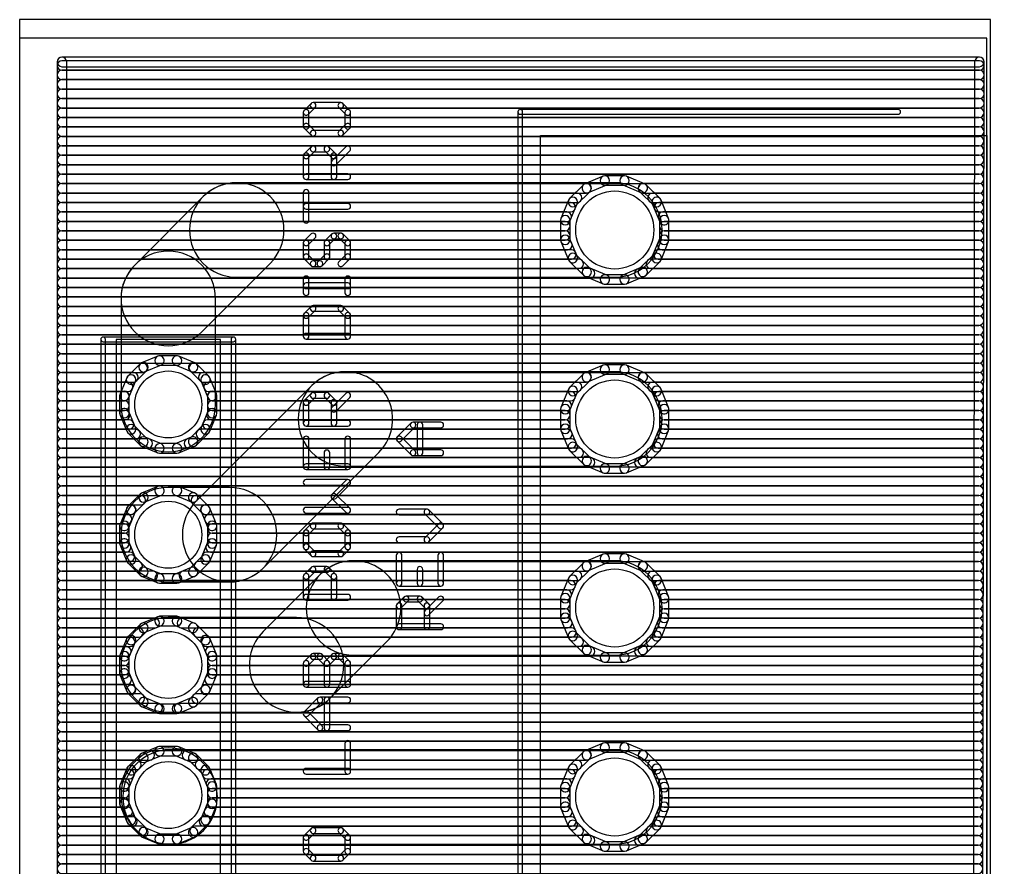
# Model space of a CAD drawing. Extents: x 0 to 26.1, y 0 to 65.5.
# Drawn here: x 0 to 26.1, y 42.7 to 65.5 of the extents above; entities that cross this region are included whole.
import ezdxf

# ---------------------------------------------------------------- set-up
doc = ezdxf.new("R2010")
doc.units = 0
for name, color, linetype in [('1-Top', 22, 'CONTINUOUS'), ('16-Bottom', 175, 'CONTINUOUS'), ('17-Pads', 82, 'CONTINUOUS'), ('20-Dimension', 7, 'CONTINUOUS'), ('21-tPlace', 253, 'CONTINUOUS'), ('46-Milling', 140, 'CONTINUOUS'), ('51-tDocu', 22, 'CONTINUOUS')]:
    doc.layers.add(name, color=color, linetype=linetype)

# ---------------------------------------------------------------- blocks, each defined once
blk = doc.blocks.new('ROUNDP')
blk.add_circle((0, 0), 0.5)

msp = doc.modelspace()

# ---------------------------------------------------------------- linework, layer by layer
at = {"layer": '1-Top'}
for points in [[(4.898, 57.102), (6.738, 58.942, 1), (4.942, 60.738), (3.102, 58.898, 1)], [(5.84, 58.57), (16, 58.57, 1), (16, 61.11), (5.84, 61.11, 1)], [(5.27, 55.15), (5.27, 58, 1), (2.73, 58), (2.73, 55.15, 1)], [(6.548, 50.752), (9.658, 53.862, 1), (7.862, 55.658), (4.752, 52.548, 1)], [(8.76, 53.49), (16, 53.49, 1), (16, 56.03), (8.76, 56.03, 1)], [(4, 50.38), (5.65, 50.38, 1), (5.65, 52.92), (4, 52.92, 1)], [(8.348, 47.252), (9.878, 48.782, 1), (8.082, 50.578), (6.552, 49.048, 1)], [(8.98, 48.41), (16, 48.41, 1), (16, 50.95), (8.98, 50.95, 1)], [(4, 46.88), (7.45, 46.88, 1), (7.45, 49.42), (4, 49.42, 1)], [(3.102, 43.752), (3.152, 43.702, 1), (4.948, 45.498), (4.898, 45.548, 1)], [(4.05, 43.33), (16, 43.33, 1), (16, 45.87), (4.05, 45.87, 1)]]:
    msp.add_lwpolyline(points, format="xyb", close=True, dxfattribs=at)
at = {"layer": '16-Bottom'}
for points in [[(1.2699, 1.1429), (1.2699, 64.357, 1), (1.0159, 64.357), (1.0159, 1.1429, 1)], [(1.1429, 64.23), (25.7993, 64.23, 1), (25.7993, 64.484), (1.1429, 64.484, 1)], [(25.6723, 64.3572), (25.5743, 1.1431, 1), (25.8283, 1.1427), (25.9263, 64.3568, 1)], [(1.1429, 64.135), (25.7992, 64.135, 1), (25.7992, 64.389), (1.1429, 64.389, 1)], [(1.1429, 63.881), (25.7988, 63.881, 1), (25.7988, 64.135), (1.1429, 64.135, 1)], [(1.1429, 63.627), (25.7984, 63.627, 1), (25.7984, 63.881), (1.1429, 63.881, 1)], [(1.1429, 63.373), (25.798, 63.373, 1), (25.798, 63.627), (1.1429, 63.627, 1)], [(1.1429, 63.119), (25.7976, 63.119, 1), (25.7976, 63.373), (1.1429, 63.373, 1)], [(1.1429, 62.865), (25.7972, 62.865, 1), (25.7972, 63.119), (1.1429, 63.119, 1)], [(1.1429, 62.611), (25.7968, 62.611, 1), (25.7968, 62.865), (1.1429, 62.865, 1)], [(1.1429, 62.357), (25.7964, 62.357, 1), (25.7964, 62.611), (1.1429, 62.611, 1)], [(1.1429, 62.103), (25.7961, 62.103, 1), (25.7961, 62.357), (1.1429, 62.357, 1)], [(1.1429, 61.849), (25.7957, 61.849, 1), (25.7957, 62.103), (1.1429, 62.103, 1)], [(1.1429, 61.595), (25.7953, 61.595, 1), (25.7953, 61.849), (1.1429, 61.849, 1)], [(1.1429, 61.341), (25.7949, 61.341, 1), (25.7949, 61.595), (1.1429, 61.595, 1)], [(1.1429, 61.087), (25.7945, 61.087, 1), (25.7945, 61.341), (1.1429, 61.341, 1)], [(1.1429, 60.833), (15.24, 60.833, 1), (15.24, 61.087), (1.1429, 61.087, 1)], [(15.1571, 61.0567), (14.7832, 60.6828, 1), (14.9628, 60.5032), (15.3367, 60.8771, 1)], [(15.6869, 61.2866), (15.1983, 61.0842, 1), (15.2955, 60.8496), (15.7841, 61.052, 1)], [(16.2644, 61.2963), (15.7355, 61.2963, 1), (15.7355, 61.0423), (16.2644, 61.0423, 1)], [(16.8016, 61.0842), (16.313, 61.2866, 1), (16.2158, 61.052), (16.7044, 60.8496, 1)], [(17.2167, 60.6828), (16.8428, 61.0567, 1), (16.6632, 60.8771), (17.0371, 60.5032, 1)], [(16.7599, 60.833), (25.7941, 60.833, 1), (25.7941, 61.087), (16.7599, 61.087, 1)], [(1.1429, 60.579), (14.986, 60.579, 1), (14.986, 60.833), (1.1429, 60.833, 1)], [(17.0139, 60.579), (25.7937, 60.579, 1), (25.7937, 60.833), (17.0139, 60.833, 1)], [(1.1429, 60.325), (14.8146, 60.325, 1), (14.8146, 60.579), (1.1429, 60.579, 1)], [(14.7557, 60.6416), (14.5533, 60.153, 1), (14.7879, 60.0558), (14.9903, 60.5444, 1)], [(17.4466, 60.153), (17.2442, 60.6416, 1), (17.0096, 60.5444), (17.212, 60.0558, 1)], [(17.1854, 60.325), (25.7933, 60.325, 1), (25.7933, 60.579), (17.1854, 60.579, 1)], [(1.1429, 60.071), (14.7094, 60.071, 1), (14.7094, 60.325), (1.1429, 60.325, 1)], [(17.2906, 60.071), (25.7929, 60.071, 1), (25.7929, 60.325), (17.2906, 60.325, 1)], [(1.1429, 59.817), (14.6706, 59.817, 1), (14.6706, 60.071), (1.1429, 60.071, 1)], [(14.5436, 60.1044), (14.5436, 59.5755, 1), (14.7976, 59.5755), (14.7976, 60.1044, 1)], [(17.4563, 59.5755), (17.4563, 60.1044, 1), (17.2023, 60.1044), (17.2023, 59.5755, 1)], [(17.3293, 59.817), (25.7925, 59.817, 1), (25.7925, 60.071), (17.3293, 60.071, 1)], [(1.1429, 59.563), (14.6706, 59.563, 1), (14.6706, 59.817), (1.1429, 59.817, 1)], [(17.3293, 59.563), (25.7921, 59.563, 1), (25.7921, 59.817), (17.3293, 59.817, 1)], [(1.1429, 59.309), (14.7283, 59.309, 1), (14.7283, 59.563), (1.1429, 59.563, 1)], [(14.5533, 59.5269), (14.7557, 59.0383, 1), (14.9903, 59.1355), (14.7879, 59.6241, 1)], [(17.2442, 59.0383), (17.4466, 59.5269, 1), (17.212, 59.6241), (17.0096, 59.1355, 1)], [(17.2715, 59.309), (25.7917, 59.309, 1), (25.7917, 59.563), (17.2715, 59.563, 1)], [(1.1429, 59.055), (14.8336, 59.055, 1), (14.8336, 59.309), (1.1429, 59.309, 1)], [(17.1662, 59.055), (25.7913, 59.055, 1), (25.7913, 59.309), (17.1662, 59.309, 1)], [(1.1429, 58.801), (15.0319, 58.801, 1), (15.0319, 59.055), (1.1429, 59.055, 1)], [(14.7832, 58.9971), (15.1571, 58.6232, 1), (15.3367, 58.8028), (14.9628, 59.1767, 1)], [(16.8428, 58.6232), (17.2167, 58.9971, 1), (17.0371, 59.1767), (16.6632, 58.8028, 1)], [(16.968, 58.801), (25.7909, 58.801, 1), (25.7909, 59.055), (16.968, 59.055, 1)], [(1.1429, 58.547), (15.341, 58.547, 1), (15.341, 58.801), (1.1429, 58.801, 1)], [(15.1983, 58.5957), (15.6869, 58.3933, 1), (15.7841, 58.6279), (15.2955, 58.8303, 1)], [(16.313, 58.3933), (16.8016, 58.5957, 1), (16.7044, 58.8303), (16.2158, 58.6279, 1)], [(16.6588, 58.547), (25.7905, 58.547, 1), (25.7905, 58.801), (16.6588, 58.801, 1)], [(1.1429, 58.293), (25.7901, 58.293, 1), (25.7901, 58.547), (1.1429, 58.547, 1)], [(15.7355, 58.3836), (16.2644, 58.3836, 1), (16.2644, 58.6376), (15.7355, 58.6376, 1)], [(1.1429, 58.039), (25.7898, 58.039, 1), (25.7898, 58.293), (1.1429, 58.293, 1)], [(1.1429, 57.785), (25.7894, 57.785, 1), (25.7894, 58.039), (1.1429, 58.039, 1)], [(1.1429, 57.531), (25.789, 57.531, 1), (25.789, 57.785), (1.1429, 57.785, 1)], [(1.1429, 57.277), (25.7886, 57.277, 1), (25.7886, 57.531), (1.1429, 57.531, 1)], [(1.1429, 57.023), (25.7882, 57.023, 1), (25.7882, 57.277), (1.1429, 57.277, 1)], [(1.1429, 56.769), (25.7878, 56.769, 1), (25.7878, 57.023), (1.1429, 57.023, 1)], [(1.1429, 56.515), (25.7874, 56.515, 1), (25.7874, 56.769), (1.1429, 56.769, 1)], [(1.1429, 56.261), (25.787, 56.261, 1), (25.787, 56.515), (1.1429, 56.515, 1)], [(3.7167, 56.4466), (3.2833, 56.2671, 1), (3.3805, 56.0325), (3.8139, 56.212, 1)], [(4.2346, 56.4563), (3.7653, 56.4563, 1), (3.7653, 56.2023), (4.2346, 56.2023, 1)], [(4.7166, 56.2671), (4.2832, 56.4466, 1), (4.186, 56.212), (4.6194, 56.0325, 1)], [(1.1429, 56.007), (3.3161, 56.007, 1), (3.3161, 56.261), (1.1429, 56.261, 1)], [(3.2421, 56.2396), (2.9103, 55.9078, 1), (3.0899, 55.7282), (3.4217, 56.06, 1)], [(5.0896, 55.9078), (4.7578, 56.2396, 1), (4.5782, 56.06), (4.91, 55.7282, 1)], [(4.6838, 56.007), (25.7866, 56.007, 1), (25.7866, 56.261), (4.6838, 56.261, 1)], [(15.6869, 56.2066), (15.1983, 56.0042, 1), (15.2955, 55.7696), (15.7841, 55.972, 1)], [(16.2644, 56.2163), (15.7355, 56.2163, 1), (15.7355, 55.9623), (16.2644, 55.9623, 1)], [(16.8016, 56.0042), (16.313, 56.2066, 1), (16.2158, 55.972), (16.7044, 55.7696, 1)], [(1.1429, 55.753), (3.0621, 55.753, 1), (3.0621, 56.007), (1.1429, 56.007, 1)], [(2.8828, 55.8666), (2.7033, 55.4332, 1), (2.9379, 55.336), (3.1174, 55.7694, 1)], [(4.9378, 55.753), (15.24, 55.753, 1), (15.24, 56.007), (4.9378, 56.007, 1)], [(5.2966, 55.4332), (5.1171, 55.8666, 1), (4.8825, 55.7694), (5.062, 55.336, 1)], [(15.1571, 55.9767), (14.7832, 55.6028, 1), (14.9628, 55.4232), (15.3367, 55.7971, 1)], [(17.2167, 55.6028), (16.8428, 55.9767, 1), (16.6632, 55.7971), (17.0371, 55.4232, 1)], [(16.7599, 55.753), (25.7862, 55.753, 1), (25.7862, 56.007), (16.7599, 56.007, 1)], [(1.1429, 55.499), (2.9206, 55.499, 1), (2.9206, 55.753), (1.1429, 55.753, 1)], [(5.0794, 55.499), (14.986, 55.499, 1), (14.986, 55.753), (5.0794, 55.753, 1)], [(14.7557, 55.5616), (14.5533, 55.073, 1), (14.7879, 54.9758), (14.9903, 55.4644, 1)], [(17.0139, 55.499), (25.7858, 55.499, 1), (25.7858, 55.753), (17.0139, 55.753, 1)], [(17.4466, 55.073), (17.2442, 55.5616, 1), (17.0096, 55.4644), (17.212, 54.9758, 1)], [(1.1429, 55.245), (2.8206, 55.245, 1), (2.8206, 55.499), (1.1429, 55.499, 1)], [(2.6936, 55.3846), (2.6936, 54.9153, 1), (2.9476, 54.9153), (2.9476, 55.3846, 1)], [(5.3063, 54.9153), (5.3063, 55.3846, 1), (5.0523, 55.3846), (5.0523, 54.9153, 1)], [(5.1793, 55.245), (14.8146, 55.245, 1), (14.8146, 55.499), (5.1793, 55.499, 1)], [(17.1854, 55.245), (25.7854, 55.245, 1), (25.7854, 55.499), (17.1854, 55.499, 1)], [(1.1429, 54.991), (2.8206, 54.991, 1), (2.8206, 55.245), (1.1429, 55.245, 1)], [(5.1793, 54.991), (14.7094, 54.991, 1), (14.7094, 55.245), (5.1793, 55.245, 1)], [(14.5436, 55.0244), (14.5436, 54.4955, 1), (14.7976, 54.4955), (14.7976, 55.0244, 1)], [(17.2906, 54.991), (25.785, 54.991, 1), (25.785, 55.245), (17.2906, 55.245, 1)], [(17.4563, 54.4955), (17.4563, 55.0244, 1), (17.2023, 55.0244), (17.2023, 54.4955, 1)], [(1.1429, 54.737), (2.8418, 54.737, 1), (2.8418, 54.991), (1.1429, 54.991, 1)], [(2.7033, 54.8667), (2.8828, 54.4333, 1), (3.1174, 54.5305), (2.9379, 54.9639, 1)], [(5.1171, 54.4333), (5.2966, 54.8667, 1), (5.062, 54.9639), (4.8825, 54.5305, 1)], [(5.158, 54.737), (14.6706, 54.737, 1), (14.6706, 54.991), (5.158, 54.991, 1)], [(17.3293, 54.737), (25.7846, 54.737, 1), (25.7846, 54.991), (17.3293, 54.991, 1)], [(1.1429, 54.483), (2.947, 54.483, 1), (2.947, 54.737), (1.1429, 54.737, 1)], [(2.9103, 54.3921), (3.2421, 54.0603, 1), (3.4217, 54.2399), (3.0899, 54.5717, 1)], [(4.7578, 54.0603), (5.0896, 54.3921, 1), (4.91, 54.5717), (4.5782, 54.2399, 1)], [(5.0528, 54.483), (14.6706, 54.483, 1), (14.6706, 54.737), (5.0528, 54.737, 1)], [(14.5533, 54.4469), (14.7557, 53.9583, 1), (14.9903, 54.0555), (14.7879, 54.5441, 1)], [(17.2442, 53.9583), (17.4466, 54.4469, 1), (17.212, 54.5441), (17.0096, 54.0555, 1)], [(17.3293, 54.483), (25.7842, 54.483, 1), (25.7842, 54.737), (17.3293, 54.737, 1)], [(1.1429, 54.229), (3.126, 54.229, 1), (3.126, 54.483), (1.1429, 54.483, 1)], [(4.8739, 54.229), (14.7283, 54.229, 1), (14.7283, 54.483), (4.8739, 54.483, 1)], [(17.2715, 54.229), (25.7838, 54.229, 1), (25.7838, 54.483), (17.2715, 54.483, 1)], [(1.1429, 53.975), (3.448, 53.975, 1), (3.448, 54.229), (1.1429, 54.229, 1)], [(3.2833, 54.0328), (3.7167, 53.8533, 1), (3.8139, 54.0879), (3.3805, 54.2674, 1)], [(3.7653, 53.8436), (4.2346, 53.8436, 1), (4.2346, 54.0976), (3.7653, 54.0976, 1)], [(4.2832, 53.8533), (4.7166, 54.0328, 1), (4.6194, 54.2674), (4.186, 54.0879, 1)], [(4.5518, 53.975), (14.8336, 53.975, 1), (14.8336, 54.229), (4.5518, 54.229, 1)], [(14.7832, 53.9171), (15.1571, 53.5432, 1), (15.3367, 53.7228), (14.9628, 54.0967, 1)], [(16.8428, 53.5432), (17.2167, 53.9171, 1), (17.0371, 54.0967), (16.6632, 53.7228, 1)], [(17.1662, 53.975), (25.7835, 53.975, 1), (25.7835, 54.229), (17.1662, 54.229, 1)], [(1.1429, 53.721), (15.0319, 53.721, 1), (15.0319, 53.975), (1.1429, 53.975, 1)], [(16.968, 53.721), (25.7831, 53.721, 1), (25.7831, 53.975), (16.968, 53.975, 1)], [(1.1429, 53.467), (15.341, 53.467, 1), (15.341, 53.721), (1.1429, 53.721, 1)], [(15.1983, 53.5157), (15.6869, 53.3133, 1), (15.7841, 53.5479), (15.2955, 53.7503, 1)], [(15.7355, 53.3036), (16.2644, 53.3036, 1), (16.2644, 53.5576), (15.7355, 53.5576, 1)], [(16.313, 53.3133), (16.8016, 53.5157, 1), (16.7044, 53.7503), (16.2158, 53.5479, 1)], [(16.6588, 53.467), (25.7827, 53.467, 1), (25.7827, 53.721), (16.6588, 53.721, 1)], [(1.1429, 53.213), (25.7823, 53.213, 1), (25.7823, 53.467), (1.1429, 53.467, 1)], [(1.1429, 52.959), (25.7819, 52.959, 1), (25.7819, 53.213), (1.1429, 53.213, 1)], [(1.1429, 52.705), (25.7815, 52.705, 1), (25.7815, 52.959), (1.1429, 52.959, 1)], [(3.2421, 52.7396), (2.9103, 52.4078, 1), (3.0899, 52.2282), (3.4217, 52.56, 1)], [(3.7167, 52.9466), (3.2833, 52.7671, 1), (3.3805, 52.5325), (3.8139, 52.712, 1)], [(4.2346, 52.9563), (3.7653, 52.9563, 1), (3.7653, 52.7023), (4.2346, 52.7023, 1)], [(4.7166, 52.7671), (4.2832, 52.9466, 1), (4.186, 52.712), (4.6194, 52.5325, 1)], [(5.0896, 52.4078), (4.7578, 52.7396, 1), (4.5782, 52.56), (4.91, 52.2282, 1)], [(1.1429, 52.451), (3.2601, 52.451, 1), (3.2601, 52.705), (1.1429, 52.705, 1)], [(4.7398, 52.451), (25.7811, 52.451, 1), (25.7811, 52.705), (4.7398, 52.705, 1)], [(1.1429, 52.197), (3.0061, 52.197, 1), (3.0061, 52.451), (1.1429, 52.451, 1)], [(2.8828, 52.3666), (2.7033, 51.9332, 1), (2.9379, 51.836), (3.1174, 52.2694, 1)], [(4.9938, 52.197), (25.7807, 52.197, 1), (25.7807, 52.451), (4.9938, 52.451, 1)], [(5.2966, 51.9332), (5.1171, 52.3666, 1), (4.8825, 52.2694), (5.062, 51.836, 1)], [(1.1429, 51.943), (2.8974, 51.943, 1), (2.8974, 52.197), (1.1429, 52.197, 1)], [(1.1429, 51.689), (2.8206, 51.689, 1), (2.8206, 51.943), (1.1429, 51.943, 1)], [(2.6936, 51.8846), (2.6936, 51.4153, 1), (2.9476, 51.4153), (2.9476, 51.8846, 1)], [(5.1026, 51.943), (25.7803, 51.943, 1), (25.7803, 52.197), (5.1026, 52.197, 1)], [(5.3063, 51.4153), (5.3063, 51.8846, 1), (5.0523, 51.8846), (5.0523, 51.4153, 1)], [(5.1793, 51.689), (25.7799, 51.689, 1), (25.7799, 51.943), (5.1793, 51.943, 1)], [(1.1429, 51.435), (2.8206, 51.435, 1), (2.8206, 51.689), (1.1429, 51.689, 1)], [(5.1793, 51.435), (25.7795, 51.435, 1), (25.7795, 51.689), (5.1793, 51.689, 1)], [(1.1429, 51.181), (2.865, 51.181, 1), (2.865, 51.435), (1.1429, 51.435, 1)], [(2.7033, 51.3667), (2.8828, 50.9333, 1), (3.1174, 51.0305), (2.9379, 51.4639, 1)], [(5.1171, 50.9333), (5.2966, 51.3667, 1), (5.062, 51.4639), (4.8825, 51.0305, 1)], [(5.1348, 51.181), (25.7791, 51.181, 1), (25.7791, 51.435), (5.1348, 51.435, 1)], [(1.1429, 50.927), (2.9702, 50.927, 1), (2.9702, 51.181), (1.1429, 51.181, 1)], [(5.0296, 50.927), (25.7787, 50.927, 1), (25.7787, 51.181), (5.0296, 51.181, 1)], [(1.1429, 50.673), (3.182, 50.673, 1), (3.182, 50.927), (1.1429, 50.927, 1)], [(2.9103, 50.8921), (3.2421, 50.5603, 1), (3.4217, 50.7399), (3.0899, 51.0717, 1)], [(4.7578, 50.5603), (5.0896, 50.8921, 1), (4.91, 51.0717), (4.5782, 50.7399, 1)], [(4.8179, 50.673), (15.24, 50.673, 1), (15.24, 50.927), (4.8179, 50.927, 1)], [(15.1571, 50.8967), (14.7832, 50.5228, 1), (14.9628, 50.3432), (15.3367, 50.7171, 1)], [(15.6869, 51.1266), (15.1983, 50.9242, 1), (15.2955, 50.6896), (15.7841, 50.892, 1)], [(16.2644, 51.1363), (15.7355, 51.1363, 1), (15.7355, 50.8823), (16.2644, 50.8823, 1)], [(16.8016, 50.9242), (16.313, 51.1266, 1), (16.2158, 50.892), (16.7044, 50.6896, 1)], [(17.2167, 50.5228), (16.8428, 50.8967, 1), (16.6632, 50.7171), (17.0371, 50.3432, 1)], [(16.7599, 50.673), (25.7783, 50.673, 1), (25.7783, 50.927), (16.7599, 50.927, 1)], [(1.1429, 50.419), (3.5832, 50.419, 1), (3.5832, 50.673), (1.1429, 50.673, 1)], [(3.2833, 50.5328), (3.7167, 50.3533, 1), (3.8139, 50.5879), (3.3805, 50.7674, 1)], [(4.2832, 50.3533), (4.7166, 50.5328, 1), (4.6194, 50.7674), (4.186, 50.5879, 1)], [(4.4166, 50.419), (14.986, 50.419, 1), (14.986, 50.673), (4.4166, 50.673, 1)], [(17.0139, 50.419), (25.7779, 50.419, 1), (25.7779, 50.673), (17.0139, 50.673, 1)], [(1.1429, 50.165), (14.8146, 50.165, 1), (14.8146, 50.419), (1.1429, 50.419, 1)], [(3.7653, 50.3436), (4.2346, 50.3436, 1), (4.2346, 50.5976), (3.7653, 50.5976, 1)], [(14.7557, 50.4816), (14.5533, 49.993, 1), (14.7879, 49.8958), (14.9903, 50.3844, 1)], [(17.4466, 49.993), (17.2442, 50.4816, 1), (17.0096, 50.3844), (17.212, 49.8958, 1)], [(17.1854, 50.165), (25.7775, 50.165, 1), (25.7775, 50.419), (17.1854, 50.419, 1)], [(1.1429, 49.911), (14.7094, 49.911, 1), (14.7094, 50.165), (1.1429, 50.165, 1)], [(17.2906, 49.911), (25.7772, 49.911, 1), (25.7772, 50.165), (17.2906, 50.165, 1)], [(1.1429, 49.657), (14.6706, 49.657, 1), (14.6706, 49.911), (1.1429, 49.911, 1)], [(14.5436, 49.9444), (14.5436, 49.4155, 1), (14.7976, 49.4155), (14.7976, 49.9444, 1)], [(17.4563, 49.4155), (17.4563, 49.9444, 1), (17.2023, 49.9444), (17.2023, 49.4155, 1)], [(17.3293, 49.657), (25.7768, 49.657, 1), (25.7768, 49.911), (17.3293, 49.911, 1)], [(1.1429, 49.403), (14.6706, 49.403, 1), (14.6706, 49.657), (1.1429, 49.657, 1)], [(17.3293, 49.403), (25.7764, 49.403, 1), (25.7764, 49.657), (17.3293, 49.657, 1)], [(1.1429, 49.149), (3.6367, 49.149, 1), (3.6367, 49.403), (1.1429, 49.403, 1)], [(3.7167, 49.4466), (3.2833, 49.2671, 1), (3.3805, 49.0325), (3.8139, 49.212, 1)], [(4.2346, 49.4563), (3.7653, 49.4563, 1), (3.7653, 49.2023), (4.2346, 49.2023, 1)], [(4.7166, 49.2671), (4.2832, 49.4466, 1), (4.186, 49.212), (4.6194, 49.0325, 1)], [(4.3633, 49.149), (14.7283, 49.149, 1), (14.7283, 49.403), (4.3633, 49.403, 1)], [(14.5533, 49.3669), (14.7557, 48.8783, 1), (14.9903, 48.9755), (14.7879, 49.4641, 1)], [(17.2442, 48.8783), (17.4466, 49.3669, 1), (17.212, 49.4641), (17.0096, 48.9755, 1)], [(17.2715, 49.149), (25.776, 49.149, 1), (25.776, 49.403), (17.2715, 49.403, 1)], [(1.1429, 48.895), (3.2041, 48.895, 1), (3.2041, 49.149), (1.1429, 49.149, 1)], [(3.2421, 49.2396), (2.9103, 48.9078, 1), (3.0899, 48.7282), (3.4217, 49.06, 1)], [(5.0896, 48.9078), (4.7578, 49.2396, 1), (4.5782, 49.06), (4.91, 48.7282, 1)], [(4.7958, 48.895), (14.8336, 48.895, 1), (14.8336, 49.149), (4.7958, 49.149, 1)], [(17.1662, 48.895), (25.7756, 48.895, 1), (25.7756, 49.149), (17.1662, 49.149, 1)], [(1.1429, 48.641), (2.9794, 48.641, 1), (2.9794, 48.895), (1.1429, 48.895, 1)], [(2.8828, 48.8666), (2.7033, 48.4332, 1), (2.9379, 48.336), (3.1174, 48.7694, 1)], [(5.2966, 48.4332), (5.1171, 48.8666, 1), (4.8825, 48.7694), (5.062, 48.336, 1)], [(5.0206, 48.641), (15.0319, 48.641, 1), (15.0319, 48.895), (5.0206, 48.895, 1)], [(14.7832, 48.8371), (15.1571, 48.4632, 1), (15.3367, 48.6428), (14.9628, 49.0167, 1)], [(16.8428, 48.4632), (17.2167, 48.8371, 1), (17.0371, 49.0167), (16.6632, 48.6428, 1)], [(16.968, 48.641), (25.7752, 48.641, 1), (25.7752, 48.895), (16.968, 48.895, 1)], [(1.1429, 48.387), (2.8742, 48.387, 1), (2.8742, 48.641), (1.1429, 48.641, 1)], [(5.1258, 48.387), (15.341, 48.387, 1), (15.341, 48.641), (5.1258, 48.641, 1)], [(15.1983, 48.4357), (15.6869, 48.2333, 1), (15.7841, 48.4679), (15.2955, 48.6703, 1)], [(16.313, 48.2333), (16.8016, 48.4357, 1), (16.7044, 48.6703), (16.2158, 48.4679, 1)], [(16.6588, 48.387), (25.7748, 48.387, 1), (25.7748, 48.641), (16.6588, 48.641, 1)], [(1.1429, 48.133), (2.8206, 48.133, 1), (2.8206, 48.387), (1.1429, 48.387, 1)], [(2.6936, 48.3846), (2.6936, 47.9153, 1), (2.9476, 47.9153), (2.9476, 48.3846, 1)], [(5.3063, 47.9153), (5.3063, 48.3846, 1), (5.0523, 48.3846), (5.0523, 47.9153, 1)], [(5.1793, 48.133), (25.7744, 48.133, 1), (25.7744, 48.387), (5.1793, 48.387, 1)], [(15.7355, 48.2236), (16.2644, 48.2236, 1), (16.2644, 48.4776), (15.7355, 48.4776, 1)], [(1.1429, 47.879), (2.8206, 47.879, 1), (2.8206, 48.133), (1.1429, 48.133, 1)], [(2.7033, 47.8667), (2.8828, 47.4333, 1), (3.1174, 47.5305), (2.9379, 47.9639, 1)], [(5.1171, 47.4333), (5.2966, 47.8667, 1), (5.062, 47.9639), (4.8825, 47.5305, 1)], [(5.1793, 47.879), (25.774, 47.879, 1), (25.774, 48.133), (5.1793, 48.133, 1)], [(1.1429, 47.625), (2.8882, 47.625, 1), (2.8882, 47.879), (1.1429, 47.879, 1)], [(5.1116, 47.625), (25.7736, 47.625, 1), (25.7736, 47.879), (5.1116, 47.879, 1)], [(1.1429, 47.371), (2.9934, 47.371, 1), (2.9934, 47.625), (1.1429, 47.625, 1)], [(2.9103, 47.3921), (3.2421, 47.0603, 1), (3.4217, 47.2399), (3.0899, 47.5717, 1)], [(4.7578, 47.0603), (5.0896, 47.3921, 1), (4.91, 47.5717), (4.5782, 47.2399, 1)], [(5.0064, 47.371), (25.7732, 47.371, 1), (25.7732, 47.625), (5.0064, 47.625, 1)], [(1.1429, 47.117), (3.238, 47.117, 1), (3.238, 47.371), (1.1429, 47.371, 1)], [(3.2833, 47.0328), (3.7167, 46.8533, 1), (3.8139, 47.0879), (3.3805, 47.2674, 1)], [(4.2832, 46.8533), (4.7166, 47.0328, 1), (4.6194, 47.2674), (4.186, 47.0879, 1)], [(4.7619, 47.117), (25.7728, 47.117, 1), (25.7728, 47.371), (4.7619, 47.371, 1)], [(1.1429, 46.863), (3.7184, 46.863, 1), (3.7184, 47.117), (1.1429, 47.117, 1)], [(3.7653, 46.8436), (4.2346, 46.8436, 1), (4.2346, 47.0976), (3.7653, 47.0976, 1)], [(4.2814, 46.863), (25.7724, 46.863, 1), (25.7724, 47.117), (4.2814, 47.117, 1)], [(1.1429, 46.609), (25.772, 46.609, 1), (25.772, 46.863), (1.1429, 46.863, 1)], [(1.1429, 46.355), (25.7716, 46.355, 1), (25.7716, 46.609), (1.1429, 46.609, 1)], [(1.1429, 46.101), (25.7712, 46.101, 1), (25.7712, 46.355), (1.1429, 46.355, 1)], [(1.1429, 45.847), (25.7709, 45.847, 1), (25.7709, 46.101), (1.1429, 46.101, 1)], [(3.7167, 45.9466), (3.2833, 45.7671, 1), (3.3805, 45.5325), (3.8139, 45.712, 1)], [(4.2346, 45.9563), (3.7653, 45.9563, 1), (3.7653, 45.7023), (4.2346, 45.7023, 1)], [(4.7166, 45.7671), (4.2832, 45.9466, 1), (4.186, 45.712), (4.6194, 45.5325, 1)], [(15.6869, 46.0466), (15.1983, 45.8442, 1), (15.2955, 45.6096), (15.7841, 45.812, 1)], [(16.2644, 46.0563), (15.7355, 46.0563, 1), (15.7355, 45.8023), (16.2644, 45.8023, 1)], [(16.8016, 45.8442), (16.313, 46.0466, 1), (16.2158, 45.812), (16.7044, 45.6096, 1)], [(1.1429, 45.593), (3.5014, 45.593, 1), (3.5014, 45.847), (1.1429, 45.847, 1)], [(3.2421, 45.7396), (2.9103, 45.4078, 1), (3.0899, 45.2282), (3.4217, 45.56, 1)], [(4.4986, 45.593), (15.24, 45.593, 1), (15.24, 45.847), (4.4986, 45.847, 1)], [(5.0896, 45.4078), (4.7578, 45.7396, 1), (4.5782, 45.56), (4.91, 45.2282, 1)], [(15.1571, 45.8167), (14.7832, 45.4428, 1), (14.9628, 45.2632), (15.3367, 45.6371, 1)], [(17.2167, 45.4428), (16.8428, 45.8167, 1), (16.6632, 45.6371), (17.0371, 45.2632, 1)], [(16.7599, 45.593), (25.7705, 45.593, 1), (25.7705, 45.847), (16.7599, 45.847, 1)], [(1.1429, 45.339), (3.1481, 45.339, 1), (3.1481, 45.593), (1.1429, 45.593, 1)], [(2.8828, 45.3666), (2.7033, 44.9332, 1), (2.9379, 44.836), (3.1174, 45.2694, 1)], [(4.8518, 45.339), (14.986, 45.339, 1), (14.986, 45.593), (4.8518, 45.593, 1)], [(5.2966, 44.9332), (5.1171, 45.3666, 1), (4.8825, 45.2694), (5.062, 44.836, 1)], [(14.7557, 45.4016), (14.5533, 44.913, 1), (14.7879, 44.8158), (14.9903, 45.3044, 1)], [(17.0139, 45.339), (25.7701, 45.339, 1), (25.7701, 45.593), (17.0139, 45.593, 1)], [(17.4466, 44.913), (17.2442, 45.4016, 1), (17.0096, 45.3044), (17.212, 44.8158, 1)], [(1.1429, 45.085), (2.9562, 45.085, 1), (2.9562, 45.339), (1.1429, 45.339, 1)], [(5.0438, 45.085), (14.8146, 45.085, 1), (14.8146, 45.339), (5.0438, 45.339, 1)], [(17.1854, 45.085), (25.7697, 45.085, 1), (25.7697, 45.339), (17.1854, 45.339, 1)], [(1.1429, 44.831), (2.851, 44.831, 1), (2.851, 45.085), (1.1429, 45.085, 1)], [(2.6936, 44.8846), (2.6936, 44.4153, 1), (2.9476, 44.4153), (2.9476, 44.8846, 1)], [(5.149, 44.831), (14.7094, 44.831, 1), (14.7094, 45.085), (5.149, 45.085, 1)], [(5.3063, 44.4153), (5.3063, 44.8846, 1), (5.0523, 44.8846), (5.0523, 44.4153, 1)], [(14.5436, 44.8644), (14.5436, 44.3355, 1), (14.7976, 44.3355), (14.7976, 44.8644, 1)], [(17.2906, 44.831), (25.7693, 44.831, 1), (25.7693, 45.085), (17.2906, 45.085, 1)], [(17.4563, 44.3355), (17.4563, 44.8644, 1), (17.2023, 44.8644), (17.2023, 44.3355, 1)], [(1.1429, 44.577), (2.8206, 44.577, 1), (2.8206, 44.831), (1.1429, 44.831, 1)], [(5.1793, 44.577), (14.6706, 44.577, 1), (14.6706, 44.831), (5.1793, 44.831, 1)], [(17.3293, 44.577), (25.7689, 44.577, 1), (25.7689, 44.831), (17.3293, 44.831, 1)], [(1.1429, 44.323), (2.8206, 44.323, 1), (2.8206, 44.577), (1.1429, 44.577, 1)], [(2.7033, 44.3667), (2.8828, 43.9333, 1), (3.1174, 44.0305), (2.9379, 44.4639, 1)], [(5.1171, 43.9333), (5.2966, 44.3667, 1), (5.062, 44.4639), (4.8825, 44.0305, 1)], [(5.1793, 44.323), (14.6706, 44.323, 1), (14.6706, 44.577), (5.1793, 44.577, 1)], [(14.5533, 44.2869), (14.7557, 43.7983, 1), (14.9903, 43.8955), (14.7879, 44.3841, 1)], [(17.2442, 43.7983), (17.4466, 44.2869, 1), (17.212, 44.3841), (17.0096, 43.8955, 1)], [(17.3293, 44.323), (25.7685, 44.323, 1), (25.7685, 44.577), (17.3293, 44.577, 1)], [(1.1429, 44.069), (2.9114, 44.069, 1), (2.9114, 44.323), (1.1429, 44.323, 1)], [(5.0884, 44.069), (14.7283, 44.069, 1), (14.7283, 44.323), (5.0884, 44.323, 1)], [(17.2715, 44.069), (25.7681, 44.069, 1), (25.7681, 44.323), (17.2715, 44.323, 1)], [(1.1429, 43.815), (3.04, 43.815, 1), (3.04, 44.069), (1.1429, 44.069, 1)], [(2.9103, 43.8921), (3.2421, 43.5603, 1), (3.4217, 43.7399), (3.0899, 44.0717, 1)], [(4.7578, 43.5603), (5.0896, 43.8921, 1), (4.91, 44.0717), (4.5782, 43.7399, 1)], [(4.9599, 43.815), (14.8336, 43.815, 1), (14.8336, 44.069), (4.9599, 44.069, 1)], [(14.7832, 43.7571), (15.1571, 43.3832, 1), (15.3367, 43.5628), (14.9628, 43.9367, 1)], [(16.8428, 43.3832), (17.2167, 43.7571, 1), (17.0371, 43.9367), (16.6632, 43.5628, 1)], [(17.1662, 43.815), (25.7677, 43.815, 1), (25.7677, 44.069), (17.1662, 44.069, 1)], [(1.1429, 43.561), (3.294, 43.561, 1), (3.294, 43.815), (1.1429, 43.815, 1)], [(3.2833, 43.5328), (3.7167, 43.3533, 1), (3.8139, 43.5879), (3.3805, 43.7674, 1)], [(3.7653, 43.3436), (4.2346, 43.3436, 1), (4.2346, 43.5976), (3.7653, 43.5976, 1)], [(4.2832, 43.3533), (4.7166, 43.5328, 1), (4.6194, 43.7674), (4.186, 43.5879, 1)], [(4.7059, 43.561), (15.0319, 43.561, 1), (15.0319, 43.815), (4.7059, 43.815, 1)], [(15.1983, 43.3557), (15.6869, 43.1533, 1), (15.7841, 43.3879), (15.2955, 43.5903, 1)], [(16.313, 43.1533), (16.8016, 43.3557, 1), (16.7044, 43.5903), (16.2158, 43.3879, 1)], [(16.968, 43.561), (25.7673, 43.561, 1), (25.7673, 43.815), (16.968, 43.815, 1)], [(1.1429, 43.307), (15.341, 43.307, 1), (15.341, 43.561), (1.1429, 43.561, 1)], [(15.7355, 43.1436), (16.2644, 43.1436, 1), (16.2644, 43.3976), (15.7355, 43.3976, 1)], [(16.6588, 43.307), (25.7669, 43.307, 1), (25.7669, 43.561), (16.6588, 43.561, 1)], [(1.1429, 43.053), (25.7665, 43.053, 1), (25.7665, 43.307), (1.1429, 43.307, 1)], [(1.1429, 42.799), (25.7661, 42.799, 1), (25.7661, 43.053), (1.1429, 43.053, 1)], [(1.1429, 42.545), (25.7657, 42.545, 1), (25.7657, 42.799), (1.1429, 42.799, 1)]]:
    msp.add_lwpolyline(points, format="xyb", close=True, dxfattribs=at)
at = {"layer": '20-Dimension'}
for p, q in [((26.1, 65.5), (0, 65.5)), ((0, 65.5), (0, 0)), ((26.1, 0), (26.1, 65.5))]:
    msp.add_line(p, q, dxfattribs=at)
at = {"layer": '21-tPlace'}
for points in [[(7.8378, 63.2413), (7.6514, 63.0548, 1), (7.7592, 62.947), (7.9456, 63.1335, 1)], [(8.6374, 63.2636), (7.8917, 63.2636, 1), (7.8917, 63.1112), (8.6374, 63.1112, 1)], [(8.8777, 63.0548), (8.6913, 63.2413, 1), (8.5835, 63.1335), (8.7699, 62.947, 1)], [(7.6291, 63.0009), (7.6291, 62.6281, 1), (7.7815, 62.6281), (7.7815, 63.0009, 1)], [(8.9, 62.6281), (8.9, 63.0009, 1), (8.7476, 63.0009), (8.7476, 62.6281, 1)], [(13.5235, 0.785), (13.5235, 63.015, 1), (13.3965, 63.015), (13.3965, 0.785, 1)], [(13.46, 62.9515), (23.62, 62.9515, 1), (23.62, 63.0785), (13.46, 63.0785, 1)], [(7.6514, 62.5742), (7.8378, 62.3878, 1), (7.9456, 62.4956), (7.7592, 62.682, 1)], [(8.6913, 62.3878), (8.8777, 62.5742, 1), (8.7699, 62.682), (8.5835, 62.4956, 1)], [(7.8917, 62.3655), (8.6374, 62.3655, 1), (8.6374, 62.5179), (7.8917, 62.5179, 1)], [(7.7592, 61.7777), (7.9456, 61.9642, 1), (7.8378, 62.072), (7.6514, 61.8855, 1)], [(7.7815, 61.2724), (7.7815, 61.8316, 1), (7.6291, 61.8316), (7.6291, 61.2724, 1)], [(7.8917, 61.9419), (8.2646, 61.9419, 1), (8.2646, 62.0943), (7.8917, 62.0943, 1)], [(8.2107, 61.9642), (8.3971, 61.7777, 1), (8.5049, 61.8855), (8.3185, 62.072, 1)], [(8.5049, 61.5913), (8.8777, 61.9642, 1), (8.7699, 62.072), (8.3971, 61.6991, 1)], [(8.3748, 61.8316), (8.3748, 61.2724, 1), (8.5272, 61.2724), (8.5272, 61.8316, 1)], [(8.8238, 61.3486), (7.7053, 61.3486, 1), (7.7053, 61.1962), (8.8238, 61.1962, 1)], [(7.7815, 60.1031), (7.7815, 60.8488, 1), (7.6291, 60.8488), (7.6291, 60.1031, 1)], [(8.8238, 60.5521), (7.7053, 60.5521, 1), (7.7053, 60.3997), (8.8238, 60.3997, 1)], [(7.8378, 59.7334), (7.6514, 59.5469, 1), (7.7592, 59.4391), (7.9456, 59.6256, 1)], [(7.6291, 59.493), (7.6291, 59.1202, 1), (7.7815, 59.1202), (7.7815, 59.493, 1)], [(8.3185, 59.4391), (8.5049, 59.6256, 1), (8.3971, 59.7334), (8.2107, 59.5469, 1)], [(8.3408, 59.1202), (8.3408, 59.493, 1), (8.1884, 59.493), (8.1884, 59.1202, 1)], [(8.451, 59.6033), (8.6374, 59.6033, 1), (8.6374, 59.7557), (8.451, 59.7557, 1)], [(8.5835, 59.6256), (8.7699, 59.4391, 1), (8.8777, 59.5469), (8.6913, 59.7334, 1)], [(8.7476, 59.493), (8.7476, 59.1202, 1), (8.9, 59.1202), (8.9, 59.493, 1)], [(7.6514, 59.0663), (7.8378, 58.8799, 1), (7.9456, 58.9877), (7.7592, 59.1741, 1)], [(7.8917, 58.8576), (8.0781, 58.8576, 1), (8.0781, 59.01), (7.8917, 59.01, 1)], [(8.132, 58.8799), (8.3185, 59.0663, 1), (8.2107, 59.1741), (8.0242, 58.9877, 1)], [(8.7699, 59.1741), (8.5835, 58.9877, 1), (8.6913, 58.8799), (8.8777, 59.0663, 1)], [(7.7815, 58.1543), (7.7815, 58.5271, 1), (7.6291, 58.5271), (7.6291, 58.1543, 1)], [(8.9, 58.1543), (8.9, 58.5271, 1), (8.7476, 58.5271), (8.7476, 58.1543, 1)], [(8.8238, 58.4169), (7.7053, 58.4169, 1), (7.7053, 58.2645), (8.8238, 58.2645, 1)], [(7.8378, 57.7846), (7.6514, 57.5981, 1), (7.7592, 57.4903), (7.9456, 57.6768, 1)], [(8.6374, 57.8069), (7.8917, 57.8069, 1), (7.8917, 57.6545), (8.6374, 57.6545, 1)], [(8.8777, 57.5981), (8.6913, 57.7846, 1), (8.5835, 57.6768), (8.7699, 57.4903, 1)], [(7.6291, 57.5442), (7.6291, 56.985, 1), (7.7815, 56.985), (7.7815, 57.5442, 1)], [(8.9, 56.985), (8.9, 57.5442, 1), (8.7476, 57.5442), (8.7476, 56.985, 1)], [(2.3135, 14.9), (2.3135, 56.9, 1), (2.1865, 56.9), (2.1865, 14.9, 1)], [(2.25, 56.8365), (5.75, 56.8365, 1), (5.75, 56.9635), (2.25, 56.9635, 1)], [(5.6865, 56.9), (5.6865, 14.9, 1), (5.8135, 14.9), (5.8135, 56.9, 1)], [(7.7053, 56.9088), (8.8238, 56.9088, 1), (8.8238, 57.0612), (7.7053, 57.0612, 1)], [(7.7592, 55.1517), (7.9456, 55.3382, 1), (7.8378, 55.446), (7.6514, 55.2595, 1)], [(7.8917, 55.3159), (8.2646, 55.3159, 1), (8.2646, 55.4683), (7.8917, 55.4683, 1)], [(8.2107, 55.3382), (8.3971, 55.1517, 1), (8.5049, 55.2595), (8.3185, 55.446, 1)], [(8.5049, 54.9653), (8.8777, 55.3382, 1), (8.7699, 55.446), (8.3971, 55.0731, 1)], [(7.7815, 54.6464), (7.7815, 55.2056, 1), (7.6291, 55.2056), (7.6291, 54.6464, 1)], [(8.3748, 55.2056), (8.3748, 54.6464, 1), (8.5272, 54.6464), (8.5272, 55.2056, 1)], [(8.8238, 54.7226), (7.7053, 54.7226, 1), (7.7053, 54.5702), (8.8238, 54.5702, 1)], [(10.2592, 54.1723), (10.632, 54.5452, 1), (10.5242, 54.653), (10.1514, 54.2801, 1)], [(10.5781, 54.5229), (11.3238, 54.5229, 1), (11.3238, 54.6753), (10.5781, 54.6753, 1)], [(10.8408, 53.8534), (10.8408, 54.5991, 1), (10.6884, 54.5991), (10.6884, 53.8534, 1)], [(7.6291, 54.2228), (7.6291, 53.4771, 1), (7.7815, 53.4771), (7.7815, 54.2228, 1)], [(8.9, 53.4771), (8.9, 54.2228, 1), (8.7476, 54.2228), (8.7476, 53.4771, 1)], [(10.632, 53.9073), (10.2592, 54.2801, 1), (10.1514, 54.1723), (10.5242, 53.7995, 1)], [(8.3408, 53.4771), (8.3408, 53.8499, 1), (8.1884, 53.8499), (8.1884, 53.4771, 1)], [(11.3238, 53.9296), (10.5781, 53.9296, 1), (10.5781, 53.7772), (11.3238, 53.7772, 1)], [(7.7053, 53.4009), (8.8238, 53.4009, 1), (8.8238, 53.5533), (7.7053, 53.5533, 1)], [(8.8238, 53.1297), (7.7053, 53.1297, 1), (7.7053, 52.9773), (8.8238, 52.9773, 1)], [(8.5049, 52.6267), (8.8777, 52.9996, 1), (8.7699, 53.1074), (8.3971, 52.7345, 1)], [(8.8777, 52.3617), (8.5049, 52.7345, 1), (8.3971, 52.6267), (8.7699, 52.2539, 1)], [(7.7053, 52.2316), (8.8238, 52.2316, 1), (8.8238, 52.384), (7.7053, 52.384, 1)], [(10.951, 52.3367), (10.2053, 52.3367, 1), (10.2053, 52.1843), (10.951, 52.1843, 1)], [(11.3777, 51.9415), (11.0049, 52.3144, 1), (10.8971, 52.2066), (11.2699, 51.8337, 1)], [(7.8378, 51.9381), (7.6514, 51.7516, 1), (7.7592, 51.6438), (7.9456, 51.8303, 1)], [(8.6374, 51.9604), (7.8917, 51.9604, 1), (7.8917, 51.808), (8.6374, 51.808, 1)], [(8.8777, 51.7516), (8.6913, 51.9381, 1), (8.5835, 51.8303), (8.7699, 51.6438, 1)], [(11.0049, 51.4609), (11.3777, 51.8337, 1), (11.2699, 51.9415), (10.8971, 51.5687, 1)], [(7.6291, 51.6977), (7.6291, 51.3249, 1), (7.7815, 51.3249), (7.7815, 51.6977, 1)], [(8.9, 51.3249), (8.9, 51.6977, 1), (8.7476, 51.6977), (8.7476, 51.3249, 1)], [(10.2053, 51.4386), (10.951, 51.4386, 1), (10.951, 51.591), (10.2053, 51.591, 1)], [(7.6514, 51.271), (7.8378, 51.0846, 1), (7.9456, 51.1924), (7.7592, 51.3788, 1)], [(7.8917, 51.0623), (8.6374, 51.0623, 1), (8.6374, 51.2147), (7.8917, 51.2147, 1)], [(8.6913, 51.0846), (8.8777, 51.271, 1), (8.7699, 51.3788), (8.5835, 51.1924, 1)], [(10.1291, 51.0912), (10.1291, 50.3455, 1), (10.2815, 50.3455), (10.2815, 51.0912, 1)], [(11.4, 50.3455), (11.4, 51.0912, 1), (11.2476, 51.0912), (11.2476, 50.3455, 1)], [(7.7592, 50.4745), (7.9456, 50.661, 1), (7.8378, 50.7688), (7.6514, 50.5823, 1)], [(7.8917, 50.6387), (8.2646, 50.6387, 1), (8.2646, 50.7911), (7.8917, 50.7911, 1)], [(8.2107, 50.661), (8.3971, 50.4745, 1), (8.5049, 50.5823), (8.3185, 50.7688, 1)], [(10.8408, 50.3455), (10.8408, 50.7183, 1), (10.6884, 50.7183), (10.6884, 50.3455, 1)], [(7.7815, 49.9692), (7.7815, 50.5284, 1), (7.6291, 50.5284), (7.6291, 49.9692, 1)], [(8.3748, 50.5284), (8.3748, 49.9692, 1), (8.5272, 49.9692), (8.5272, 50.5284, 1)], [(10.2053, 50.2693), (11.3238, 50.2693, 1), (11.3238, 50.4217), (10.2053, 50.4217, 1)], [(8.8238, 50.0454), (7.7053, 50.0454, 1), (7.7053, 49.893), (8.8238, 49.893, 1)], [(10.2592, 49.6815), (10.4456, 49.868, 1), (10.3378, 49.9758), (10.1514, 49.7893, 1)], [(10.3917, 49.8457), (10.7646, 49.8457, 1), (10.7646, 49.9981), (10.3917, 49.9981, 1)], [(10.7107, 49.868), (10.8971, 49.6815, 1), (11.0049, 49.7893), (10.8185, 49.9758, 1)], [(11.0049, 49.4951), (11.3777, 49.868, 1), (11.2699, 49.9758), (10.8971, 49.6029, 1)], [(10.2815, 49.1762), (10.2815, 49.7354, 1), (10.1291, 49.7354), (10.1291, 49.1762, 1)], [(10.8748, 49.7354), (10.8748, 49.1762, 1), (11.0272, 49.1762), (11.0272, 49.7354, 1)], [(11.3238, 49.2524), (10.2053, 49.2524, 1), (10.2053, 49.1), (11.3238, 49.1, 1)], [(7.7592, 48.1359), (7.9456, 48.3224, 1), (7.8378, 48.4302), (7.6514, 48.2437, 1)], [(7.8917, 48.3001), (8.0781, 48.3001, 1), (8.0781, 48.4525), (7.8917, 48.4525, 1)], [(8.0242, 48.3224), (8.2107, 48.1359, 1), (8.3185, 48.2437), (8.132, 48.4302, 1)], [(8.3185, 48.1359), (8.5049, 48.3224, 1), (8.3971, 48.4302), (8.2107, 48.2437, 1)], [(8.451, 48.3001), (8.6374, 48.3001, 1), (8.6374, 48.4525), (8.451, 48.4525, 1)], [(8.5835, 48.3224), (8.7699, 48.1359, 1), (8.8777, 48.2437), (8.6913, 48.4302, 1)], [(7.7815, 47.6306), (7.7815, 48.1898, 1), (7.6291, 48.1898), (7.6291, 47.6306, 1)], [(8.3408, 47.6306), (8.3408, 48.1898, 1), (8.1884, 48.1898), (8.1884, 47.6306, 1)], [(8.7476, 48.1898), (8.7476, 47.6306, 1), (8.9, 47.6306), (8.9, 48.1898, 1)], [(8.8238, 47.7068), (7.7053, 47.7068, 1), (7.7053, 47.5544), (8.8238, 47.5544, 1)], [(7.7592, 46.7802), (8.132, 47.1531, 1), (8.0242, 47.2609), (7.6514, 46.888, 1)], [(8.0781, 47.1308), (8.8238, 47.1308, 1), (8.8238, 47.2832), (8.0781, 47.2832, 1)], [(8.3408, 46.4613), (8.3408, 47.207, 1), (8.1884, 47.207), (8.1884, 46.4613, 1)], [(8.132, 46.5152), (7.7592, 46.888, 1), (7.6514, 46.7802), (8.0242, 46.4074, 1)], [(8.8238, 46.5375), (8.0781, 46.5375, 1), (8.0781, 46.3851), (8.8238, 46.3851, 1)], [(8.9, 45.292), (8.9, 46.0377, 1), (8.7476, 46.0377), (8.7476, 45.292, 1)], [(7.7053, 45.2158), (8.8238, 45.2158, 1), (8.8238, 45.3682), (7.7053, 45.3682, 1)], [(7.8378, 43.753), (7.6514, 43.5665, 1), (7.7592, 43.4587), (7.9456, 43.6452, 1)], [(7.6291, 43.5126), (7.6291, 43.1398, 1), (7.7815, 43.1398), (7.7815, 43.5126, 1)], [(8.6374, 43.7753), (7.8917, 43.7753, 1), (7.8917, 43.6229), (8.6374, 43.6229, 1)], [(8.8777, 43.5665), (8.6913, 43.753, 1), (8.5835, 43.6452), (8.7699, 43.4587, 1)], [(8.9, 43.1398), (8.9, 43.5126, 1), (8.7476, 43.5126), (8.7476, 43.1398, 1)], [(7.6514, 43.0859), (7.8378, 42.8995, 1), (7.9456, 43.0073), (7.7592, 43.1937, 1)], [(8.6913, 42.8995), (8.8777, 43.0859, 1), (8.7699, 43.1937), (8.5835, 43.0073, 1)], [(7.8917, 42.8772), (8.6374, 42.8772, 1), (8.6374, 43.0296), (7.8917, 43.0296, 1)]]:
    msp.add_lwpolyline(points, format="xyb", close=True, dxfattribs=at)
at = {"layer": '46-Milling'}
for p, q in [((26, 65), (0, 65)), ((0, 65), (0, 0)), ((26, 0), (26, 65))]:
    msp.add_line(p, q, dxfattribs=at)
at = {"layer": '51-tDocu'}
for p, q in [((14, 1.42), (14, 62.38)), ((14, 62.38), (26, 62.38)), ((26, 62.38), (26, 1.42)), ((5.4, 56.9), (2.6, 56.9)), ((2.6, 56.9), (2.6, 14.9)), ((5.4, 14.9), (5.4, 56.9))]:
    msp.add_line(p, q, dxfattribs=at)

# ---------------------------------------------------------------- block references
at = {"layer": '17-Pads', "rotation": 90}
for p, xscale, yscale in [((16, 59.84), 2.1, 2.1), ((16, 59.84), 2.1, 2.1), ((4, 55.15), 1.8, 1.8), ((4, 55.15), 1.8, 1.8), ((16, 54.76), 2.1, 2.1), ((16, 54.76), 2.1, 2.1), ((4, 51.65), 1.8, 1.8), ((4, 51.65), 1.8, 1.8), ((16, 49.68), 2.1, 2.1), ((16, 49.68), 2.1, 2.1), ((4, 48.15), 1.8, 1.8), ((4, 48.15), 1.8, 1.8), ((4, 44.65), 1.8, 1.8), ((4, 44.65), 1.8, 1.8), ((16, 44.6), 2.1, 2.1), ((16, 44.6), 2.1, 2.1)]:
    msp.add_blockref('ROUNDP', p, dxfattribs=dict(at, xscale=xscale, yscale=yscale))

doc.saveas('drawing.dxf')
